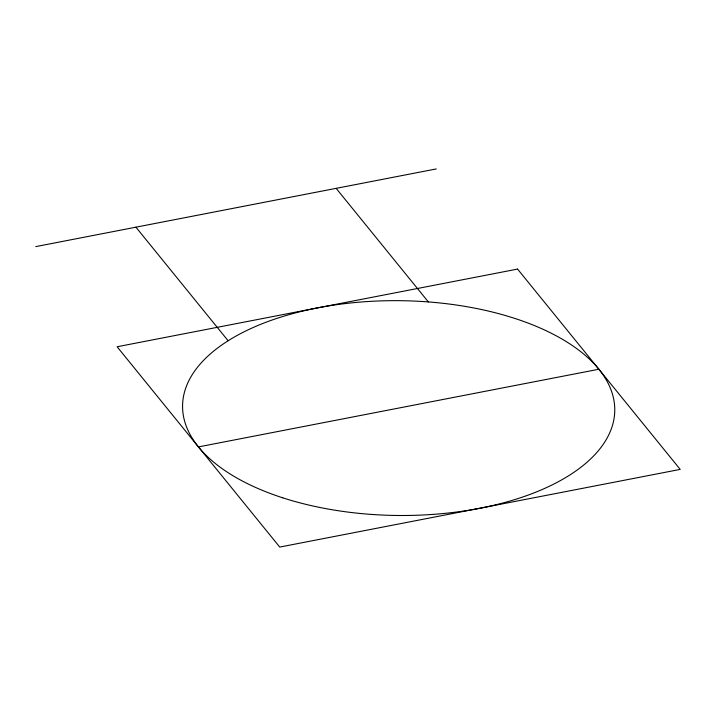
<?xml version="1.0" encoding="UTF-8"?>
<svg xmlns="http://www.w3.org/2000/svg" width="716" height="716" viewBox="0 0 716 716"><rect width="100%" height="100%" fill="white"/><g stroke="black" fill="none" stroke-linecap="round" stroke-linejoin="round"><path stroke-width="1.07" d="M35.8 246.599L436.259 168.931M198.421 446.918L598.889 369.241M336.144 188.344L428.356 301.928M135.915 227.178L228.127 340.762M517.578 269.082L117.111 346.759L279.741 547.069L680.2 469.401L517.578 269.082M282.722 497.808A216.116 107.409 0.6 0 0 614.57 414.358A216.116 107.409 0.6 0 0 298.679 312.069A216.116 107.409 0.6 0 0 282.722 497.808"/></g></svg>
